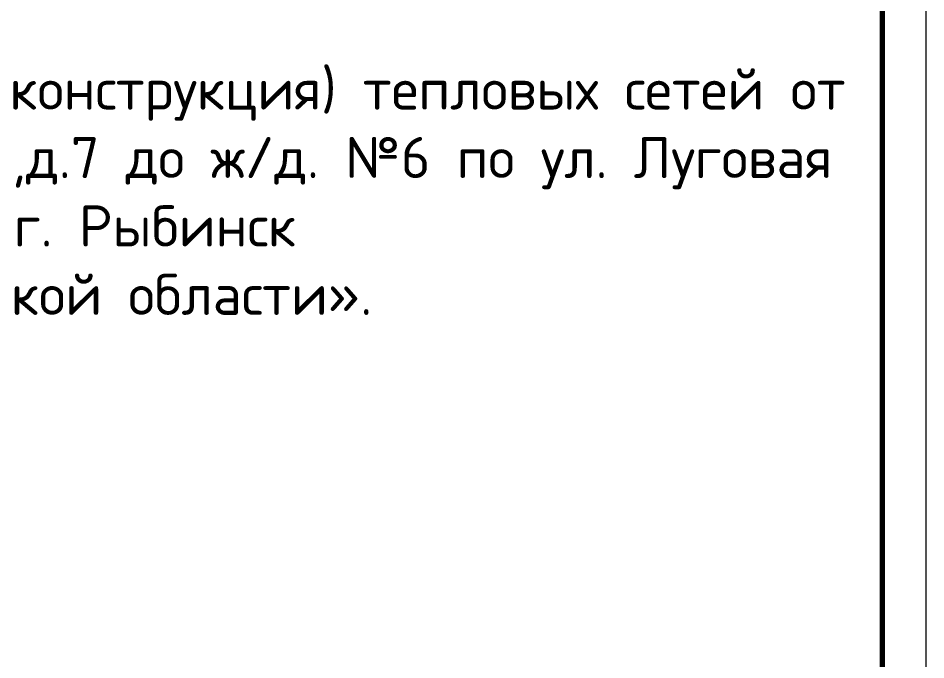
# Model space of a CAD drawing. Header units: millimetres. Extents: x -112426 to 6776, y 1218 to 38707.
# Drawn here: x 1547.4 to 1652.4, y 2418.9 to 2493.2 of the extents above; entities that cross this region are included whole.
import ezdxf

# ---------------------------------------------------------------- set-up
doc = ezdxf.new("R2010")
doc.units = ezdxf.units.MM
doc.layers.add('Основной', color=1, linetype='Continuous', lineweight=60)
doc.layers.add('Размерный', color=4, linetype='Continuous', lineweight=30)
doc.styles.add('-ISOCPEUR-', font='isocpeur.ttf')

msp = doc.modelspace()

# ---------------------------------------------------------------- linework, layer by layer
at = {"layer": 'Основной', "color": 7, "lineweight": 70}
msp.add_line((1647.372, 2275.428), (1647.372, 2562.428), dxfattribs=at)
at = {"layer": 'Размерный', "color": 7, "lineweight": 20}
msp.add_line((1652.372, 2567.428), (1652.372, 2270.428), dxfattribs=at)

# ---------------------------------------------------------------- texts
at = {"layer": 'Размерный', "color": 7, "lineweight": 30, "insert": (1554.872, 2487.344), "char_height": 4.75, "width": 177.93385, "attachment_point": 2, "style": '-ISOCPEUR-'}
msp.add_mtext('«Капитальный ремонт (реконструкция) тепловых сетей от ТК-8013 по ул. Куйбышева,д.7 до ж/д. №6 по ул. Луговая в ГО г. Рыбинск\\PЯрославской области».', dxfattribs=at)

doc.saveas('drawing.dxf')
